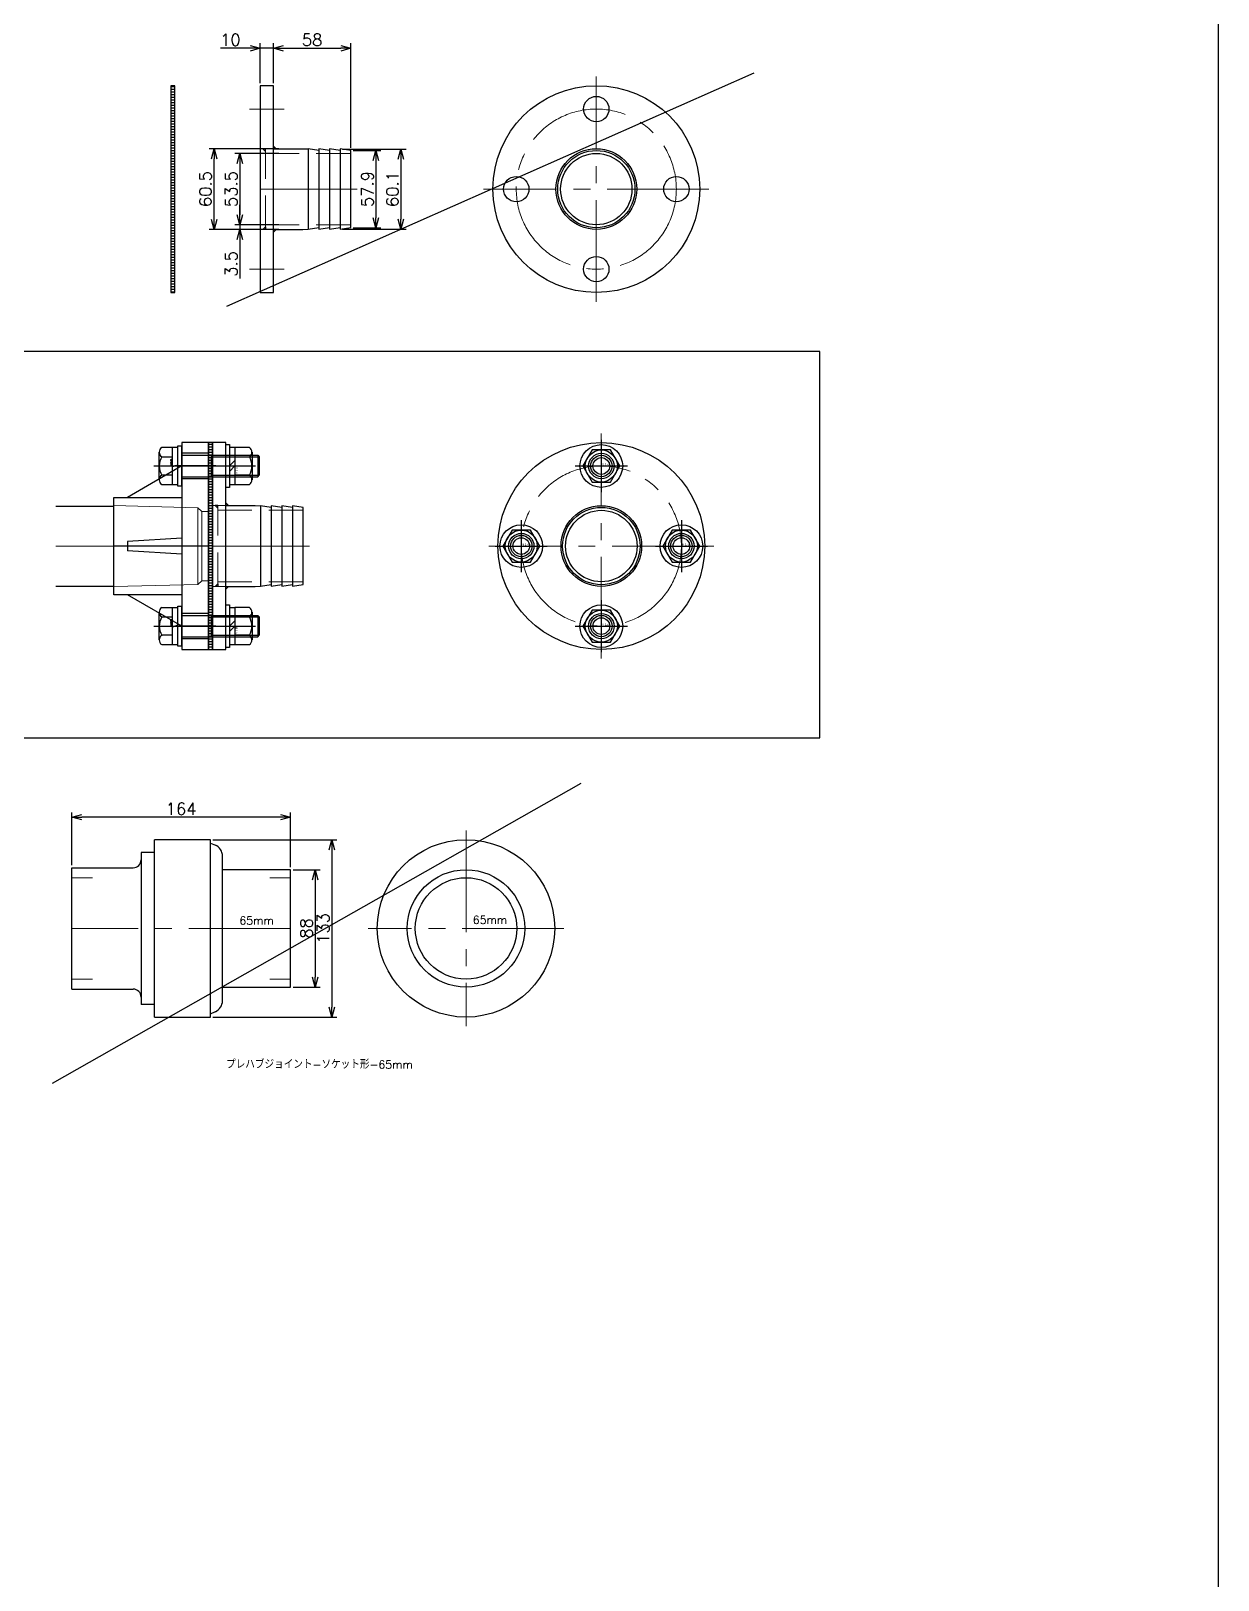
# Model space of a CAD drawing. Header units: millimetres. Extents: x -8731 to 85711, y -14522 to 31379.
# Drawn here: x 48061 to 48951, y -2570 to -1409 of the extents above; entities that cross this region are included whole.
import ezdxf

# ---------------------------------------------------------------- set-up
doc = ezdxf.new("R2010")
doc.units = ezdxf.units.MM
doc.header["$LTSCALE"] = 4
doc.header["$PDMODE"] = 99
doc.header["$PDSIZE"] = 1
doc.linetypes.add('CENTER2', pattern=[28.575, 19.05, -3.175, 3.175, -3.175])
doc.linetypes.add('HIDDEN', pattern=[9.525, 6.35, -3.175])
for name, color, linetype, lineweight in [('04_HIDDEN', 2, 'HIDDEN', 13), ('05_CENTER', 4, 'CENTER2', 13), ('08_DIM', 3, 'Continuous', 13)]:
    doc.layers.add(name, color=color, linetype=linetype, lineweight=lineweight)
doc.layers.add('10_DRAFT', color=8, linetype='Continuous', lineweight=0, plot=False)
doc.styles.add('KANJI0', font='txt.shx', dxfattribs={"width": 0.9, "height": 30, "bigfont": 'bigfont'})
doc.styles.add('KSS_TXT', font='txt.shx', dxfattribs={"bigfont": 'extfont2.shx'})
doc.dimstyles.new('KSS_DIM', dxfattribs={"dimscale": 3, "dimtxt": 3, "dimasz": 2.5, "dimexe": 1.25, "dimexo": 0.625, "dimtad": 1, "dimdsep": 46, "dimtxsty": 'KSS_TXT', "dimblk": 'OPEN30', "dimcen": 0, "dimazin": 2, "dimtfac": 0.75, "dimtmove": 0, "dimatfit": 3, "dimldrblk": 'OPEN30', "dimfxl": 1, "dimtolj": 1, "dimarcsym": 0})

# ---------------------------------------------------------------- blocks, each defined once
blk = doc.blocks.new('TSフランジ-JIS10K-50mmb_1')
at = {"color": 0}
for p, q in [((-36.5, 71), (36.5, 71)), ((-36.5, 20), (-36.5, 71)), ((36.5, 71), (36.5, 20)), ((-60, 20), (-36.5, 60.7)), ((-6, 20), (-3.5, 60.7)), ((3.5, 60.7), (-3.5, 60.7)), ((6, 20), (3.5, 60.7)), ((60, 20), (36.5, 60.7)), ((77.5, 20), (-77.5, 20)), ((-77.5, 20), (-77.5, 0)), ((77.5, 0), (77.5, 20)), ((-77.5, 0), (77.5, 0))]:
    blk.add_line(p, q, dxfattribs=at)
at = {"color": 0, "linetype": 'CENTER2'}
for p, q in [((0, 0), (0, 71)), ((-60, -5.6), (-60, 25.3)), ((60, -5.6), (60, 25.3))]:
    blk.add_line(p, q, dxfattribs=at)
at = {"color": 0, "linetype": 'HIDDEN'}
for p, q in [((-69.5, 0), (-69.5, 20)), ((-50.5, 0), (-50.5, 20)), ((50.5, 0), (50.5, 20)), ((69.5, 0), (69.5, 20))]:
    blk.add_line(p, q, dxfattribs=at)
at = {"layer": '10_DRAFT'}
for p, q in [((-30.4, 71), (-28.7, 8)), ((30.4, 71), (28.7, 8)), ((-28.7, 8), (28.7, 8)), ((-28.7, 8), (-26, 5)), ((-26, 5), (-26, 0)), ((-26, 5), (26, 5)), ((28.7, 8), (26, 5)), ((26, 5), (26, 0))]:
    blk.add_line(p, q, dxfattribs=at)
blk = doc.blocks.new('A$C598F6B99_1_1')
at = {"color": 0}
for p, q in [((-13.9, 15.1), (-13.9, 7)), ((-10.4, 17), (10.4, 17)), ((-6.9, 7), (-6.9, 15.1)), ((6.9, 15.1), (6.9, 7)), ((13.8, 7), (13.8, 15.1)), ((-15, 0), (-15, 3)), ((-15, 3), (15, 3)), ((-15, 0), (15, 0)), ((-14, 3), (-14, 7)), ((-14, 7), (14, 7)), ((-8, 0), (-8, -56.9)), ((0.7, 3), (-0.7, 7)), ((8, 0), (8, -56.9)), ((14, 7), (14, 3)), ((15, 3), (15, 0)), ((8, -22), (-8, -22)), ((-6.9, -22), (-6.9, -58)), ((6.9, -22), (6.9, -58)), ((8, -56.9), (-8, -56.9)), ((-8, -56.9), (-6.9, -58)), ((6.9, -58), (-6.9, -58)), ((8, -56.9), (6.9, -58))]:
    blk.add_line(p, q, dxfattribs=at)
at = {"color": 0, "linetype": 'CENTER2'}
blk.add_line((0, 20.9), (0, -61), dxfattribs=at)
at = {"color": 0}
for centre, radius, start, end in [((-10.4, 12.8), 4.16, 33.626, 146.374), ((0, 3.1), 13.8, 60, 120), ((10.4, 12.8), 4.16, 33.626, 146.374)]:
    blk.add_arc(centre, radius, start, end, dxfattribs=at)
at = {"layer": '10_DRAFT', "style": 'KANJI0', "width": 0.82}
blk.add_text('M16x65', height=1, dxfattribs=at).set_placement((0.4, 7.5))
blk = doc.blocks.new('A$C73951639_1_1_1')
at = {"color": 0}
for p, q in [((10, -30.3), (10, 30.3)), ((10, 30.3), (32, 30.3)), ((32, 30.3), (36, 30.1)), ((44, 29), (36, 30.1)), ((36, 30.1), (36, -30)), ((52, 29), (44, 30.1)), ((44, 30.1), (44, -30)), ((60, 29), (52, 30.1)), ((52, 30.1), (52, -30)), ((68, 29), (60, 30.1)), ((60, 30.1), (60, -30)), ((68, -28.9), (68, 29)), ((10, -30.3), (32, -30.3)), ((32, -30.3), (36, -30)), ((36, -30), (44, -28.9)), ((44, -30), (52, -28.9)), ((52, -30), (60, -28.9)), ((60, -30), (68, -28.9))]:
    blk.add_line(p, q, dxfattribs=at)
blk.add_lwpolyline([(10, 77.5), (0, 77.5), (0, -77.5), (10, -77.5)], close=True, dxfattribs=at)
at = {"color": 3}
for points in [[(4, 30.3), (2, 30.3), (4, 28.3), (4, 28.3)], [(10, 30.3), (12, 30.3), (10, 32.3), (10, 32.3)], [(4, -30.3), (2, -30.3), (4, -28.3), (4, -28.3)], [(10, -30.3), (12, -30.3), (10, -32.3), (10, -32.3)]]:
    blk.add_lwpolyline(points, close=True, dxfattribs=at)
at = {"layer": '04_HIDDEN'}
for p, q in [((10, 30.3), (0, 30.3)), ((4, -30.3), (4, 30.3)), ((4, 26.8), (68, 26.8)), ((10, -30.3), (0, -30.3)), ((4, -26.8), (68, -26.8))]:
    blk.add_line(p, q, dxfattribs=at)
at = {"layer": '05_CENTER'}
for p, q in [((-8, 60), (18, 60)), ((0, 0), (72.7, 0)), ((68, 0), (10, 0)), ((-8, -60), (18, -60))]:
    blk.add_line(p, q, dxfattribs=at)
blk = doc.blocks.new('16b_1_1_1')
at = {"color": 0}
for p, q in [((-6.9, 12), (-13.9, 0)), ((6.9, 12), (-6.9, 12)), ((13.9, 0), (6.9, 12)), ((-13.9, 0), (-6.9, -12)), ((6.9, -12), (13.9, 0)), ((-6.9, -12), (6.9, -12))]:
    blk.add_line(p, q, dxfattribs=at)
at = {"color": 0, "linetype": 'CENTER2'}
for p, q in [((0, 19.5), (0, -19.5)), ((-19.5, 0), (19.5, 0))]:
    blk.add_line(p, q, dxfattribs=at)
at = {"color": 0}
for radius in [16, 12, 8, 6.25]:
    blk.add_circle((0, 0), radius, dxfattribs=at)
at = {"layer": '10_DRAFT', "style": 'KANJI0', "width": 0.82}
blk.add_text('Ｍ１６', height=1.71, dxfattribs=at).set_placement((0.4, 0.2))
blk = doc.blocks.new('プレハブジョイント-ソケット形-65mma_1_1_1')
at = {"color": 0}
for p, q in [((-60, 66.5), (-102, 66.5)), ((-102, -66.5), (-102, 66.5)), ((-60, -66.5), (-60, 66.5)), ((-60, 64), (-56.3, 62.4)), ((-102, 57), (-112, 57)), ((-112, 57), (-112, -57)), ((-51, -54.2), (-51, 54.2)), ((-164, 45.5), (-118, 45.5)), ((-164, -45.5), (-164, 45.5)), ((0, 44), (-51, 44)), ((0, -44), (0, 44)), ((-164, -45.5), (-118, -45.5)), ((-51, -44), (0, -44)), ((-102, -57), (-112, -57)), ((-112, -57), (-112, -57)), ((-102, -66.5), (-60, -66.5)), ((-60, -64), (-56.3, -62.4))]:
    blk.add_line(p, q, dxfattribs=at)
for centre, radius, start, end in [((-60, 54.2), 9, 0, 66.0375), ((-118, 51.5), 6, 270, 0), ((-118, -51.5), 6, 0, 90), ((-60, -54.2), 9, 293.9625, 0)]:
    blk.add_arc(centre, radius, start, end, dxfattribs=at)
at = {"layer": '05_CENTER', "color": 0}
blk.add_line((0, 0), (-164, 0), dxfattribs=at)
at = {"layer": '10_DRAFT'}
for p, q in [((-164, 38), (-148.4, 38)), ((-15.6, 38), (0, 38)), ((-164, -38), (-148.4, -38)), ((-15.6, -38), (0, -38))]:
    blk.add_line(p, q, dxfattribs=at)
at = {"layer": '10_DRAFT', "style": 'KSS_TXT'}
blk.add_text('65mm', height=6, dxfattribs=at).set_placement((-38.3, 2.9))
blk = doc.blocks.new('プレハブジョイント-ソケット形-65mmb_1_1_1')
at = {"color": 0}
for radius in [66.5, 44, 38]:
    blk.add_circle((0, 0), radius, dxfattribs=at)
at = {"layer": '05_CENTER', "color": 0}
for p, q in [((0, 73.4), (0, -73.4)), ((73.4, 0), (-73.4, 0))]:
    blk.add_line(p, q, dxfattribs=at)
at = {"layer": '10_DRAFT', "style": 'KSS_TXT'}
blk.add_text('65mm', height=6, dxfattribs=at).set_placement((5.1, 3.4))
blk = doc.blocks.new('_Open30')
at = {"color": 0, "linetype": 'ByBlock', "lineweight": -2}
for p, q in [((-1, 0.27), (0, 0)), ((0, 0), (-1, -0.27)), ((0, 0), (-1, 0))]:
    blk.add_line(p, q, dxfattribs=at)
blk = doc.blocks.new('*D1677')
at = {"layer": '08_DIM', "color": 0, "lineweight": -2, "transparency": 16777216}
for p, q in [((48197.7, -2015.1), (48290.5, -2015.1)), ((48286.7, -2022.6), (48286.7, -2140.6)), ((48197.7, -2148.1), (48290.5, -2148.1))]:
    blk.add_line(p, q, dxfattribs=at)
at = {"layer": 'Defpoints', "color": 0, "transparency": 16777216}
for p in [(48195.8, -2015.1), (48195.8, -2148.1), (48286.7, -2148.1)]:
    blk.add_point(p, dxfattribs=at)
at = {"layer": '08_DIM', "color": 0, "lineweight": -2, "transparency": 16777216, "xscale": 7.5, "yscale": 7.5, "zscale": 7.5}
for p, rotation in [((48286.7, -2015.1), 90), ((48286.7, -2148.1), 270)]:
    blk.add_blockref('_Open30', p, dxfattribs=dict(at, rotation=rotation))
at = {"layer": '08_DIM', "color": 0, "transparency": 16777216, "insert": (48280.4, -2081.6), "char_height": 9, "attachment_point": 5, "rotation": 90, "style": 'KSS_TXT'}
blk.add_mtext('\\A1;133', dxfattribs=at)
blk = doc.blocks.new('*D1678')
at = {"layer": '08_DIM', "color": 0, "lineweight": -2, "transparency": 16777216}
for p, q in [((48257.7, -2037.6), (48278, -2037.6)), ((48274.2, -2045.1), (48274.2, -2118.1)), ((48257.7, -2125.6), (48278, -2125.6))]:
    blk.add_line(p, q, dxfattribs=at)
at = {"layer": 'Defpoints', "color": 0, "transparency": 16777216}
for p in [(48255.8, -2037.6), (48255.8, -2125.6), (48274.2, -2125.6)]:
    blk.add_point(p, dxfattribs=at)
at = {"layer": '08_DIM', "color": 0, "lineweight": -2, "transparency": 16777216, "xscale": 7.5, "yscale": 7.5, "zscale": 7.5}
for p, rotation in [((48274.2, -2037.6), 90), ((48274.2, -2125.6), 270)]:
    blk.add_blockref('_Open30', p, dxfattribs=dict(at, rotation=rotation))
at = {"layer": '08_DIM', "color": 0, "transparency": 16777216, "insert": (48267.8, -2081.6), "char_height": 9, "attachment_point": 5, "rotation": 90, "style": 'KSS_TXT'}
blk.add_mtext('\\A1;88', dxfattribs=at)
blk = doc.blocks.new('*D1679')
at = {"layer": '08_DIM', "color": 0, "lineweight": -2, "transparency": 16777216}
for p, q in [((48091.8, -2034.2), (48091.8, -1994.6)), ((48255.8, -2035.7), (48255.8, -1994.6)), ((48248.3, -1998.3), (48099.3, -1998.3))]:
    blk.add_line(p, q, dxfattribs=at)
at = {"layer": 'Defpoints', "color": 0, "transparency": 16777216}
for p in [(48091.8, -1998.3), (48091.8, -2036.1), (48255.8, -2037.6)]:
    blk.add_point(p, dxfattribs=at)
at = {"layer": '08_DIM', "color": 0, "lineweight": -2, "transparency": 16777216, "xscale": 7.5, "yscale": 7.5, "zscale": 7.5, "rotation": 180}
blk.add_blockref('_Open30', (48091.8, -1998.3), dxfattribs=at)
at = {"layer": '08_DIM', "color": 0, "lineweight": -2, "transparency": 16777216, "xscale": 7.5, "yscale": 7.5, "zscale": 7.5}
blk.add_blockref('_Open30', (48255.8, -1998.3), dxfattribs=at)
at = {"layer": '08_DIM', "color": 0, "transparency": 16777216, "insert": (48173.8, -1992), "char_height": 9, "attachment_point": 5, "style": 'KSS_TXT'}
blk.add_mtext('\\A1;164', dxfattribs=at)
blk = doc.blocks.new('A$C784144CA_1_1_1')
at = {"color": 0}
for centre, radius in [((0, 0), 77.5), ((0, 60), 9.5), ((0, 0), 30.2), ((0, 0), 29), ((0, 0), 26.8), ((-60, 0), 9.5), ((60, 0), 9.5), ((0, -60), 9.5)]:
    blk.add_circle(centre, radius, dxfattribs=at)
at = {"layer": '05_CENTER'}
for p, q in [((0, -84.4), (0, 84.4)), ((84.4, 0), (-84.4, 0))]:
    blk.add_line(p, q, dxfattribs=at)
blk.add_circle((0, 0), 60, dxfattribs=at)
blk = doc.blocks.new('M16Nza_1_1_1')
at = {"color": 0}
for p, q in [((-13.9, 17.7), (-13.9, 6.6)), ((-10.4, 19.6), (10.4, 19.6)), ((-6.9, 6.6), (-6.9, 17.7)), ((6.9, 17.7), (6.9, 6.6)), ((13.9, 6.6), (13.9, 17.7)), ((-14, 2.6), (-14, 6.6)), ((-14, 6.6), (14, 6.6)), ((-4, 6.6), (0, 2.6)), ((0, 6.6), (4, 2.6)), ((14, 6.6), (14, 2.6))]:
    blk.add_line(p, q, dxfattribs=at)
at = {"color": 0, "linetype": 'CENTER2'}
blk.add_line((0, 0), (0, 19.6), dxfattribs=at)
at = {"color": 0}
blk.add_lwpolyline([(-16, 2.6), (16, 2.6), (16, 0), (-16, 0)], close=True, dxfattribs=at)
for centre, radius, start, end in [((-10.4, 15.4), 4.16, 33.626, 146.374), ((0, 5.7), 13.8, 60, 120), ((10.4, 15.4), 4.16, 33.626, 146.374)]:
    blk.add_arc(centre, radius, start, end, dxfattribs=at)
at = {"layer": '10_DRAFT', "style": 'KANJI0', "width": 0.82}
blk.add_text('Ｍ１６', height=1.71, dxfattribs=at).set_placement((0.4, 6.8))
blk = doc.blocks.new('A$C4CA70B29_1_1_1')
h = blk.add_hatch()
h.set_pattern_fill('_USER', color=3, scale=2, pattern_type=0)
h.set_pattern_definition([(0, (-6784.6076, -8968.539), (0, 2), [])])
h.paths.add_polyline_path([(0, 77.5), (-3, 77.5), (-3, -77.5), (0, -77.5)])
at = {"color": 3}
blk.add_lwpolyline([(0, 77.5), (-3, 77.5), (-3, -77.5), (0, -77.5)], close=True, dxfattribs=at)
blk = doc.blocks.new('*D3152')
at = {"layer": '08_DIM', "color": 0, "lineweight": -2, "transparency": 16777216}
for p, q in [((48225.5, -1421.9), (48203.3, -1421.9)), ((48233, -1448), (48233, -1418.1)), ((48243, -1421.9), (48233, -1421.9)), ((48243, -1448), (48243, -1418.1)), ((48250.5, -1421.9), (48258, -1421.9))]:
    blk.add_line(p, q, dxfattribs=at)
at = {"layer": 'Defpoints', "color": 0, "transparency": 16777216}
for p in [(48233, -1421.9), (48233, -1449.9), (48243, -1449.9)]:
    blk.add_point(p, dxfattribs=at)
at = {"layer": '08_DIM', "color": 0, "lineweight": -2, "transparency": 16777216, "xscale": 7.5, "yscale": 7.5, "zscale": 7.5}
blk.add_blockref('_Open30', (48233, -1421.9), dxfattribs=at)
at = {"layer": '08_DIM', "color": 0, "lineweight": -2, "transparency": 16777216, "xscale": 7.5, "yscale": 7.5, "zscale": 7.5, "rotation": 180}
blk.add_blockref('_Open30', (48243, -1421.9), dxfattribs=at)
at = {"layer": '08_DIM', "color": 0, "transparency": 16777216, "insert": (48210.7, -1415.5), "char_height": 9, "attachment_point": 5, "style": 'KSS_TXT'}
blk.add_mtext('\\A1;10', dxfattribs=at)
blk = doc.blocks.new('*D3153')
at = {"layer": '08_DIM', "color": 0, "lineweight": -2, "transparency": 16777216}
for p, q in [((48243, -1448), (48243, -1418.1)), ((48250.5, -1421.9), (48293.5, -1421.9)), ((48301, -1496.6), (48301, -1418.1))]:
    blk.add_line(p, q, dxfattribs=at)
at = {"layer": 'Defpoints', "color": 0, "transparency": 16777216}
for p in [(48301, -1421.9), (48243, -1449.9), (48301, -1498.5)]:
    blk.add_point(p, dxfattribs=at)
at = {"layer": '08_DIM', "color": 0, "lineweight": -2, "transparency": 16777216, "xscale": 7.5, "yscale": 7.5, "zscale": 7.5, "rotation": 180}
blk.add_blockref('_Open30', (48243, -1421.9), dxfattribs=at)
at = {"layer": '08_DIM', "color": 0, "lineweight": -2, "transparency": 16777216, "xscale": 7.5, "yscale": 7.5, "zscale": 7.5}
blk.add_blockref('_Open30', (48301, -1421.9), dxfattribs=at)
at = {"layer": '08_DIM', "color": 0, "transparency": 16777216, "insert": (48272, -1415.5), "char_height": 9, "attachment_point": 5, "style": 'KSS_TXT'}
blk.add_mtext('\\A1;58', dxfattribs=at)
blk = doc.blocks.new('*D3154')
at = {"layer": '08_DIM', "color": 0, "lineweight": -2, "transparency": 16777216}
for p, q in [((48302.8, -1498.5), (48323.5, -1498.5)), ((48319.8, -1506), (48319.8, -1548.9)), ((48302.8, -1556.4), (48323.5, -1556.4))]:
    blk.add_line(p, q, dxfattribs=at)
at = {"layer": 'Defpoints', "color": 0, "transparency": 16777216}
for p in [(48301, -1498.5), (48301, -1556.4), (48319.8, -1556.4)]:
    blk.add_point(p, dxfattribs=at)
at = {"layer": '08_DIM', "color": 0, "lineweight": -2, "transparency": 16777216, "xscale": 7.5, "yscale": 7.5, "zscale": 7.5}
for p, rotation in [((48319.8, -1498.5), 90), ((48319.8, -1556.4), 270)]:
    blk.add_blockref('_Open30', p, dxfattribs=dict(at, rotation=rotation))
at = {"layer": '08_DIM', "color": 0, "transparency": 16777216, "insert": (48313.4, -1527.4), "char_height": 9, "attachment_point": 5, "rotation": 90, "style": 'KSS_TXT'}
blk.add_mtext('\\A1;57.9', dxfattribs=at)
blk = doc.blocks.new('*D3155')
at = {"layer": '08_DIM', "color": 0, "lineweight": -2, "transparency": 16777216}
for p, q in [((48294.8, -1497.4), (48342.4, -1497.4)), ((48338.6, -1504.9), (48338.6, -1550)), ((48294.8, -1557.5), (48342.4, -1557.5))]:
    blk.add_line(p, q, dxfattribs=at)
at = {"layer": 'Defpoints', "color": 0, "transparency": 16777216}
for p in [(48293, -1497.4), (48293, -1557.5), (48338.6, -1557.5)]:
    blk.add_point(p, dxfattribs=at)
at = {"layer": '08_DIM', "color": 0, "lineweight": -2, "transparency": 16777216, "xscale": 7.5, "yscale": 7.5, "zscale": 7.5}
for p, rotation in [((48338.6, -1497.4), 90), ((48338.6, -1557.5), 270)]:
    blk.add_blockref('_Open30', p, dxfattribs=dict(at, rotation=rotation))
at = {"layer": '08_DIM', "color": 0, "transparency": 16777216, "insert": (48332.2, -1527.4), "char_height": 9, "attachment_point": 5, "rotation": 90, "style": 'KSS_TXT'}
blk.add_mtext('\\A1;60.1', dxfattribs=at)
blk = doc.blocks.new('*D3156')
at = {"layer": '08_DIM', "color": 0, "lineweight": -2, "transparency": 16777216}
for p, q in [((48247.1, -1500.7), (48214.1, -1500.7)), ((48217.8, -1508.2), (48217.8, -1546.7)), ((48247.1, -1554.2), (48214.1, -1554.2))]:
    blk.add_line(p, q, dxfattribs=at)
at = {"layer": 'Defpoints', "color": 0, "transparency": 16777216}
for p in [(48249, -1500.7), (48217.8, -1554.2), (48249, -1554.2)]:
    blk.add_point(p, dxfattribs=at)
at = {"layer": '08_DIM', "color": 0, "lineweight": -2, "transparency": 16777216, "xscale": 7.5, "yscale": 7.5, "zscale": 7.5}
for p, rotation in [((48217.8, -1500.7), 90), ((48217.8, -1554.2), 270)]:
    blk.add_blockref('_Open30', p, dxfattribs=dict(at, rotation=rotation))
at = {"layer": '08_DIM', "color": 0, "transparency": 16777216, "insert": (48211.4, -1527.4), "char_height": 9, "attachment_point": 5, "rotation": 90, "style": 'KSS_TXT'}
blk.add_mtext('\\A1;53.5', dxfattribs=at)
blk = doc.blocks.new('*D3157')
at = {"layer": '08_DIM', "color": 0, "lineweight": -2, "transparency": 16777216}
for p, q in [((48247.1, -1497.2), (48194.8, -1497.2)), ((48198.5, -1550.2), (48198.5, -1504.7)), ((48247.1, -1557.7), (48194.8, -1557.7))]:
    blk.add_line(p, q, dxfattribs=at)
at = {"layer": 'Defpoints', "color": 0, "transparency": 16777216}
for p in [(48198.5, -1497.2), (48249, -1497.2), (48249, -1557.7)]:
    blk.add_point(p, dxfattribs=at)
at = {"layer": '08_DIM', "color": 0, "lineweight": -2, "transparency": 16777216, "xscale": 7.5, "yscale": 7.5, "zscale": 7.5}
for p, rotation in [((48198.5, -1497.2), 90), ((48198.5, -1557.7), 270)]:
    blk.add_blockref('_Open30', p, dxfattribs=dict(at, rotation=rotation))
at = {"layer": '08_DIM', "color": 0, "transparency": 16777216, "insert": (48192.1, -1527.4), "char_height": 9, "attachment_point": 5, "rotation": 90, "style": 'KSS_TXT'}
blk.add_mtext('\\A1;60.5', dxfattribs=at)
blk = doc.blocks.new('*D3158')
at = {"layer": '08_DIM', "color": 0, "lineweight": -2, "transparency": 16777216}
for p, q in [((48217.8, -1546.7), (48217.8, -1539.2)), ((48247.1, -1554.2), (48214.1, -1554.2)), ((48217.8, -1554.2), (48217.8, -1557.7)), ((48247.1, -1557.7), (48214.1, -1557.7)), ((48217.8, -1565.2), (48217.8, -1594.4))]:
    blk.add_line(p, q, dxfattribs=at)
at = {"layer": 'Defpoints', "color": 0, "transparency": 16777216}
for p in [(48249, -1554.2), (48217.8, -1557.7), (48249, -1557.7)]:
    blk.add_point(p, dxfattribs=at)
at = {"layer": '08_DIM', "color": 0, "lineweight": -2, "transparency": 16777216, "xscale": 7.5, "yscale": 7.5, "zscale": 7.5}
for p, rotation in [((48217.8, -1554.2), 270), ((48217.8, -1557.7), 90)]:
    blk.add_blockref('_Open30', p, dxfattribs=dict(at, rotation=rotation))
at = {"layer": '08_DIM', "color": 0, "transparency": 16777216, "insert": (48211.4, -1583.5), "char_height": 9, "attachment_point": 5, "rotation": 90, "style": 'KSS_TXT'}
blk.add_mtext('\\A1;3.5', dxfattribs=at)

msp = doc.modelspace()

# ---------------------------------------------------------------- linework, layer by layer
at = {"color": 3}
for p, q in [((48603.07583, -1440.64458), (48207.84387, -1615.5288)), ((48473.42395, -1973.0067), (48077.19557, -2197.86077))]:
    msp.add_line(p, q, dxfattribs=at)
for p, q in [((48079.85844, -1764.98595), (48123.35844, -1764.98595)), ((48079.85844, -1824.98595), (48123.35844, -1824.98595))]:
    msp.add_line(p, q)
at = {"color": 2}
msp.add_lwpolyline([(43965.98843, -374.87537), (48951.04437, -374.87537), (48951.04437, -4765.17324), (43965.98843, -4765.17324)], close=True, dxfattribs=at)
msp.add_lwpolyline([(47996.28287, -1938.83104), (48652.51967, -1938.83104), (48652.51967, -1649.23627), (47996.28287, -1649.23627)], close=True)
at = {"color": 0}
for centre, radius in [((48485.0302, -1527.42435), 77.5), ((48485.0302, -1467.42435), 9.5), ((48485.0302, -1527.42435), 30.25), ((48485.0302, -1527.42435), 28.95), ((48485.0302, -1527.42435), 26.75), ((48425.0302, -1527.42435), 9.5), ((48545.0302, -1527.42435), 9.5), ((48485.0302, -1587.42435), 9.5)]:
    msp.add_circle(centre, radius, dxfattribs=at)
at = {"layer": '05_CENTER'}
for p, q in [((48485.0302, -1611.8634), (48485.0302, -1442.98531)), ((48569.46925, -1527.42435), (48400.59115, -1527.42435)), ((48079.85844, -1794.98595), (48178.35844, -1794.98595))]:
    msp.add_line(p, q, dxfattribs=at)
msp.add_circle((48485.0302, -1527.42435), 60, dxfattribs=at)

# ---------------------------------------------------------------- block references
for name, p in [('A$C4CA70B29_1_1_1', (48168.97839, -1527.42435)), ('A$C73951639_1_1_1', (48232.96386, -1527.42435)), ('A$C73951639_1_1_1', (48197.35844, -1794.98595)), ('A$C4CA70B29_1_1_1', (48197.35844, -1794.98595)), ('A$C784144CA_1_1_1', (48488.79186, -1794.98595)), ('16b_1_1_1', (48488.79186, -1734.98595)), ('16b_1_1_1', (48428.79186, -1794.98595)), ('16b_1_1_1', (48548.79186, -1794.98595)), ('16b_1_1_1', (48488.79186, -1854.98595))]:
    msp.add_blockref(name, p)
at = {"color": 4, "rotation": 90}
msp.add_blockref('TSフランジ-JIS10K-50mmb_1', (48194.35844, -1794.98595), dxfattribs=at)
for name, p, rotation in [('A$C598F6B99_1_1', (48174.35844, -1734.98595), 90), ('M16Nza_1_1_1', (48207.35844, -1734.98595), 270), ('A$C598F6B99_1_1', (48174.35844, -1854.98595), 90), ('M16Nza_1_1_1', (48207.35844, -1854.98595), 270)]:
    msp.add_blockref(name, p, dxfattribs=dict(rotation=rotation))
at = {"color": 4}
for name, p in [('プレハブジョイント-ソケット形-65mmb_1_1_1', (48387.36529, -2081.59504)), ('プレハブジョイント-ソケット形-65mma_1_1_1', (48255.8084, -2081.59504))]:
    msp.add_blockref(name, p, dxfattribs=at)

# ---------------------------------------------------------------- texts
at = {"color": 0, "style": 'KSS_TXT'}
msp.add_text('プレハブジョイント-ソケット形-65mm', height=6, dxfattribs=at).set_placement((48207.5259, -2186.63636))

# ---------------------------------------------------------------- dimensions: what is measured, and where the dimension line sits
at = {"layer": '08_DIM'}
for base, p1, p2, picture, middle in [((48232.96386, -1421.88792), (48242.96386, -1449.92435), (48232.96386, -1449.92435), '*D3152', (48210.65136, -1415.51292)), ((48300.96386, -1421.88792), (48242.96386, -1449.92435), (48300.96386, -1498.47435), '*D3153', (48271.96386, -1415.50667)), ((48091.8084, -1998.32867), (48255.8084, -2037.59504), (48091.8084, -2036.09504), '*D1679', (48173.8084, -1991.95367))]:
    dim = msp.add_linear_dim(base=base, p1=p1, p2=p2, dimstyle='KSS_DIM', override={"dimscale": 3}, dxfattribs=at)
    dim.commit()
    dim.dimension.update_dxf_attribs({"geometry": picture, "text_midpoint": middle})
for base, p1, p2, picture, middle in [((48198.52552, -1497.17435), (48248.96386, -1557.67435), (48248.96386, -1497.17435), '*D3157', (48192.14427, -1527.42435)), ((48338.62216, -1557.47435), (48292.96386, -1497.37435), (48292.96386, -1557.47435), '*D3155', (48332.24716, -1527.42435)), ((48217.83016, -1554.17435), (48248.96386, -1500.67435), (48248.96386, -1554.17435), '*D3156', (48211.44266, -1527.42435)), ((48319.76998, -1556.37435), (48300.96386, -1498.47435), (48300.96386, -1556.37435), '*D3154', (48313.38873, -1527.42435)), ((48217.83016, -1557.67435), (48248.96386, -1554.17435), (48248.96386, -1557.67435), '*D3158', (48211.44891, -1583.54935)), ((48286.74191, -2148.09504), (48195.8084, -2015.09504), (48195.8084, -2148.09504), '*D1677', (48280.36691, -2081.59504)), ((48274.21554, -2125.59504), (48255.8084, -2037.59504), (48255.8084, -2125.59504), '*D1678', (48267.84054, -2081.59504))]:
    dim = msp.add_linear_dim(base=base, p1=p1, p2=p2, angle=90, dimstyle='KSS_DIM', override={"dimscale": 3}, dxfattribs=at)
    dim.commit()
    dim.dimension.update_dxf_attribs({"geometry": picture, "text_midpoint": middle})

doc.saveas('drawing.dxf')
